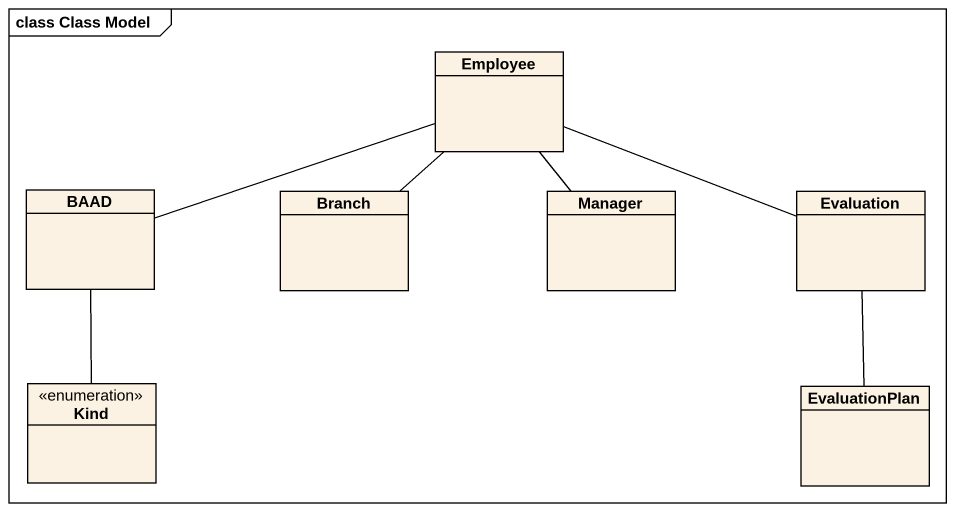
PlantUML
@startuml
mainframe class Class Model
hide circle
hide empty members
class Employee
class BAAD
class Branch
class Manager
class Evaluation
enum Kind
class EvaluationPlan
BAAD -right- Employee
Branch -up- Employee
Manager -up- Employee
Evaluation -left- Employee
Kind -up- BAAD
EvaluationPlan -up- Evaluation
@enduml
